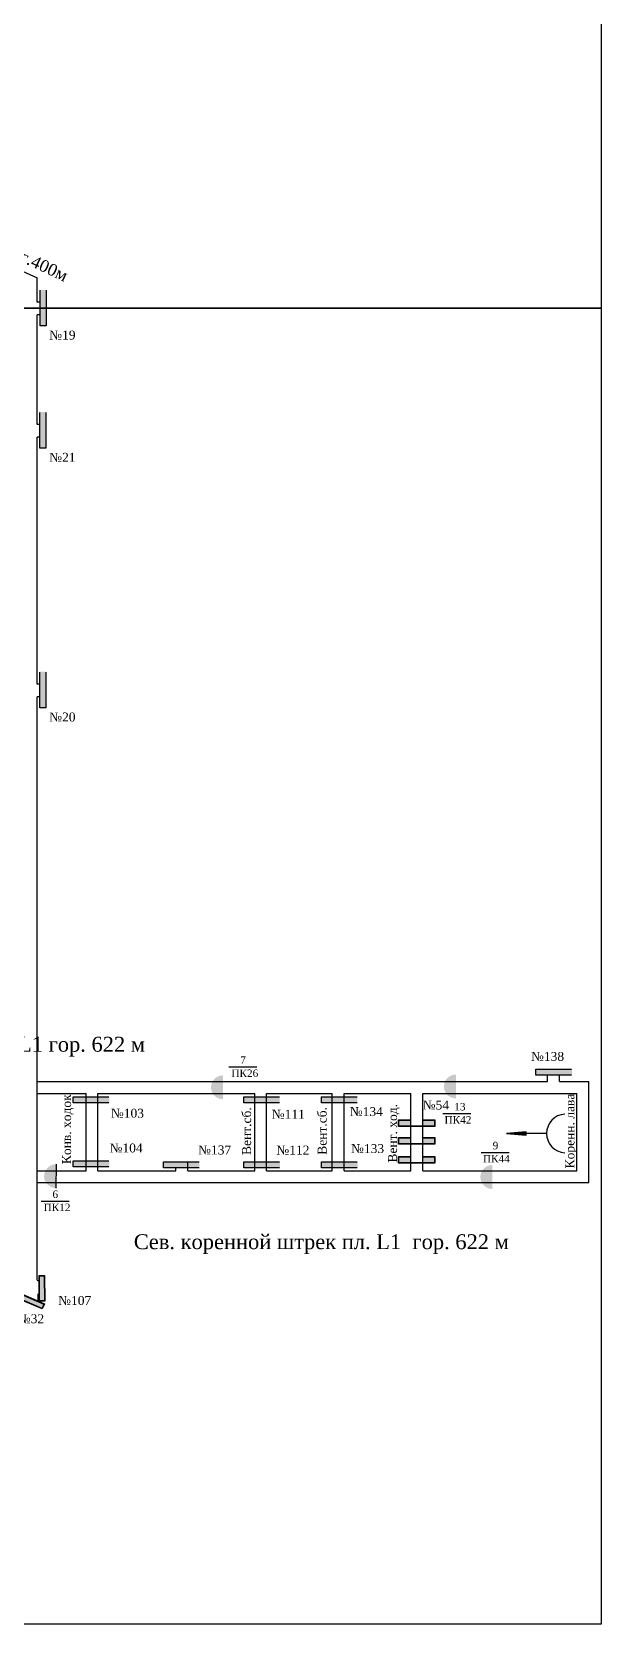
# Model space of a CAD drawing. Header units: millimetres. Extents: x -1210 to 133, y -456 to 428.
# Drawn here: x -59 to 133, y -456 to 79 of the extents above; entities that cross this region are included whole.
import ezdxf

# ---------------------------------------------------------------- set-up
doc = ezdxf.new("R2010")
doc.units = ezdxf.units.MM
for name, color, linetype in [('Двери', 7, 'Continuous'), ('Заслоны', 7, 'Continuous'), ('Номера перемычек', 7, 'Continuous'), ('Перемычки 01', 7, 'Continuous'), ('Рамка 4А4 меньше', 7, 'Continuous')]:
    doc.layers.add(name, color=color, linetype=linetype)
doc.styles.get("Standard").update_dxf_attribs({"font": 'TIMES.TTF', "height": 10})

msp = doc.modelspace()

# ---------------------------------------------------------------- hatches: boundary and pattern name
msp.add_hatch(color=256).paths.add_polyline_path([(107.47, -291.77), (107.47, -290.57), (100.91, -291.21)])
at = {"layer": 'Двери'}
h = msp.add_hatch(color=256, dxfattribs=at)
h.paths.add_polyline_path([(68.74, -286.61), (64.64, -286.61), (64.64, -288.81), (68.74, -288.81), (68.74, -288.71), (64.74, -288.71), (64.74, -286.71), (68.74, -286.71)])
h.paths.add_polyline_path([(72.74, -288.71), (68.74, -288.71), (68.74, -288.81), (72.74, -288.81)])
h.paths.add_polyline_path([(76.84, -286.61), (72.74, -286.61), (72.74, -286.71), (76.74, -286.71), (76.74, -288.71), (72.74, -288.71), (72.74, -288.81), (76.84, -288.81)])
h = msp.add_hatch(color=3, dxfattribs=at)
h.paths.add_polyline_path([(64.74, -286.71), (64.74, -288.71), (68.74, -288.71), (68.74, -286.71)])
h.paths.add_polyline_path([(76.74, -288.71), (76.74, -286.71), (72.74, -286.71), (72.74, -288.71)])
h = msp.add_hatch(color=256, dxfattribs=at)
h.paths.add_polyline_path([(68.74, -292.56), (64.64, -292.56), (64.64, -294.76), (68.74, -294.76), (68.74, -294.66), (64.74, -294.66), (64.74, -292.66), (68.74, -292.66)])
h.paths.add_polyline_path([(72.74, -294.66), (68.74, -294.66), (68.74, -294.76), (72.74, -294.76)])
h.paths.add_polyline_path([(76.84, -292.56), (72.74, -292.56), (72.74, -292.66), (76.74, -292.66), (76.74, -294.66), (72.74, -294.66), (72.74, -294.76), (76.84, -294.76)])
h = msp.add_hatch(color=3, dxfattribs=at)
h.paths.add_polyline_path([(64.74, -292.66), (64.74, -294.66), (68.74, -294.66), (68.74, -292.66)])
h.paths.add_polyline_path([(76.74, -294.66), (76.74, -292.66), (72.74, -292.66), (72.74, -294.66)])
h = msp.add_hatch(color=256, dxfattribs=at)
h.paths.add_polyline_path([(68.74, -298.95), (64.64, -298.95), (64.64, -301.15), (68.74, -301.15), (68.74, -301.05), (64.74, -301.05), (64.74, -299.05), (68.74, -299.05)])
h.paths.add_polyline_path([(72.74, -301.05), (68.74, -301.05), (68.74, -301.15), (72.74, -301.15)])
h.paths.add_polyline_path([(76.84, -298.95), (72.74, -298.95), (72.74, -299.05), (76.74, -299.05), (76.74, -301.05), (72.74, -301.05), (72.74, -301.15), (76.84, -301.15)])
h = msp.add_hatch(color=3, dxfattribs=at)
h.paths.add_polyline_path([(64.74, -299.05), (64.74, -301.05), (68.74, -301.05), (68.74, -299.05)])
h.paths.add_polyline_path([(76.74, -301.05), (76.74, -299.05), (72.74, -299.05), (72.74, -301.05)])
at = {"layer": 'Заслоны'}
h = msp.add_hatch(color=7, dxfattribs=at)
h.paths.add_polyline_path([(5.6, -271.66, 0.267949), (2.13, -273.65), (5.6, -273.66)])
h.paths.add_polyline_path([(5.6, -273.66), (2.13, -273.65, 0.267949), (2.12, -277.65), (5.58, -277.66)])
h.paths.add_polyline_path([(5.58, -277.66), (2.12, -277.65, 0.267949), (5.58, -279.66)])
h = msp.add_hatch(color=7, dxfattribs=at)
h.paths.add_polyline_path([(83.9, -271.38, 0.267949), (80.43, -273.37), (83.89, -273.38)])
h.paths.add_polyline_path([(83.89, -273.38), (80.43, -273.37, 0.267949), (80.42, -277.37), (83.88, -277.38)])
h.paths.add_polyline_path([(83.88, -277.38), (80.42, -277.37, 0.267949), (83.88, -279.38)])
h = msp.add_hatch(color=7, dxfattribs=at)
h.paths.add_polyline_path([(-50.51, -301.51, 0.267949), (-53.97, -303.5), (-50.51, -303.51)])
h.paths.add_polyline_path([(-50.51, -303.51), (-53.97, -303.5, 0.267949), (-53.99, -307.5), (-50.52, -307.51)])
h.paths.add_polyline_path([(-50.52, -307.51), (-53.99, -307.5, 0.267949), (-50.53, -309.51)])
h = msp.add_hatch(color=7, dxfattribs=at)
h.paths.add_polyline_path([(96.13, -301.8, 0.267949), (92.66, -303.79), (96.12, -303.8)])
h.paths.add_polyline_path([(96.12, -303.8), (92.66, -303.79, 0.267949), (92.65, -307.79), (96.11, -307.8)])
h.paths.add_polyline_path([(96.11, -307.8), (92.65, -307.79, 0.267949), (96.1, -309.8)])
at = {"layer": 'Перемычки 01'}
h = msp.add_hatch(color=256, dxfattribs=at)
h.paths.add_polyline_path([(-53.76, -19.98), (-53.76, -15.88), (-53.86, -15.88), (-53.86, -19.88), (-55.86, -19.88), (-55.86, -15.88), (-55.96, -15.88), (-55.96, -19.98)])
h.paths.add_polyline_path([(-53.86, -15.88), (-53.76, -15.88), (-53.76, -7.78), (-55.96, -7.78), (-55.96, -15.88), (-55.86, -15.88), (-55.86, -7.88), (-53.86, -7.88)])
h = msp.add_hatch(color=3, dxfattribs=at)
h.paths.add_polyline_path([(-55.86, -19.88), (-53.86, -19.88), (-53.86, -15.88), (-55.86, -15.88)])
h.paths.add_polyline_path([(-53.86, -11.88), (-55.86, -11.88), (-55.86, -15.88), (-53.86, -15.88)])
h.paths.add_polyline_path([(-53.86, -11.88), (-53.86, -7.88), (-55.86, -7.88), (-55.86, -11.88)])
h = msp.add_hatch(color=256, dxfattribs=at)
h.paths.add_polyline_path([(-53.85, -61.06), (-53.85, -56.96), (-53.95, -56.96), (-53.95, -60.96), (-55.95, -60.96), (-55.95, -56.96), (-56.05, -56.96), (-56.05, -61.06)])
h.paths.add_polyline_path([(-53.95, -56.96), (-53.85, -56.96), (-53.85, -48.86), (-56.05, -48.86), (-56.05, -56.96), (-55.95, -56.96), (-55.95, -48.96), (-53.95, -48.96)])
h = msp.add_hatch(color=3, dxfattribs=at)
h.paths.add_polyline_path([(-55.95, -60.96), (-53.95, -60.96), (-53.95, -56.96), (-55.95, -56.96)])
h.paths.add_polyline_path([(-53.95, -52.96), (-55.95, -52.96), (-55.95, -56.96), (-53.95, -56.96)])
h.paths.add_polyline_path([(-53.95, -52.96), (-53.95, -48.96), (-55.95, -48.96), (-55.95, -52.96)])
h = msp.add_hatch(color=256, dxfattribs=at)
h.paths.add_polyline_path([(-53.85, -148.28), (-53.85, -144.18), (-53.95, -144.18), (-53.95, -148.18), (-55.95, -148.18), (-55.95, -144.18), (-56.05, -144.18), (-56.05, -148.28)])
h.paths.add_polyline_path([(-53.95, -144.18), (-53.85, -144.18), (-53.85, -136.08), (-56.05, -136.08), (-56.05, -144.18), (-55.95, -144.18), (-55.95, -136.18), (-53.95, -136.18)])
h = msp.add_hatch(color=3, dxfattribs=at)
h.paths.add_polyline_path([(-55.95, -148.18), (-53.95, -148.18), (-53.95, -144.18), (-55.95, -144.18)])
h.paths.add_polyline_path([(-53.95, -140.18), (-55.95, -140.18), (-55.95, -144.18), (-53.95, -144.18)])
h.paths.add_polyline_path([(-53.95, -140.18), (-53.95, -136.18), (-55.95, -136.18), (-55.95, -140.18)])
h = msp.add_hatch(color=256, dxfattribs=at)
h.paths.add_polyline_path([(110.67, -271.71), (114.77, -271.71), (114.77, -271.61), (110.77, -271.61), (110.77, -269.61), (114.77, -269.61), (114.77, -269.51), (110.67, -269.51)])
h.paths.add_polyline_path([(114.77, -271.61), (114.77, -271.71), (122.87, -271.71), (122.87, -269.51), (114.77, -269.51), (114.77, -269.61), (122.77, -269.61), (122.77, -271.61)])
h = msp.add_hatch(color=2, dxfattribs=at)
h.paths.add_polyline_path([(110.77, -269.61), (110.77, -271.61), (114.77, -271.61), (114.77, -269.61)])
h.paths.add_polyline_path([(118.77, -271.61), (118.77, -269.61), (114.77, -269.61), (114.77, -271.61)])
h.paths.add_polyline_path([(118.77, -271.61), (122.77, -271.61), (122.77, -269.61), (118.77, -269.61)])
h = msp.add_hatch(color=256, dxfattribs=at)
h.paths.add_polyline_path([(-44.84, -280.94), (-40.74, -280.94), (-40.74, -280.84), (-44.74, -280.84), (-44.74, -278.84), (-40.74, -278.84), (-40.74, -278.74), (-44.84, -278.74)])
h.paths.add_polyline_path([(-40.74, -280.84), (-40.74, -280.94), (-32.64, -280.94), (-32.64, -278.74), (-40.74, -278.74), (-40.74, -278.84), (-32.74, -278.84), (-32.74, -280.84)])
h = msp.add_hatch(color=3, dxfattribs=at)
h.paths.add_polyline_path([(-44.74, -278.84), (-44.74, -280.84), (-40.74, -280.84), (-40.74, -278.84)])
h.paths.add_polyline_path([(-36.74, -280.84), (-36.74, -278.84), (-40.74, -278.84), (-40.74, -280.84)])
h.paths.add_polyline_path([(-36.74, -280.84), (-32.74, -280.84), (-32.74, -278.84), (-36.74, -278.84)])
h = msp.add_hatch(color=256, dxfattribs=at)
h.paths.add_polyline_path([(12.5, -280.94), (16.6, -280.94), (16.6, -280.84), (12.6, -280.84), (12.6, -278.84), (16.6, -278.84), (16.6, -278.74), (12.5, -278.74)])
h.paths.add_polyline_path([(16.6, -280.84), (16.6, -280.94), (24.7, -280.94), (24.7, -278.74), (16.6, -278.74), (16.6, -278.84), (24.6, -278.84), (24.6, -280.84)])
h = msp.add_hatch(color=3, dxfattribs=at)
h.paths.add_polyline_path([(12.6, -278.84), (12.6, -280.84), (16.6, -280.84), (16.6, -278.84)])
h.paths.add_polyline_path([(20.6, -280.84), (20.6, -278.84), (16.6, -278.84), (16.6, -280.84)])
h.paths.add_polyline_path([(20.6, -280.84), (24.6, -280.84), (24.6, -278.84), (20.6, -278.84)])
h = msp.add_hatch(color=256, dxfattribs=at)
h.paths.add_polyline_path([(38.61, -280.94), (42.71, -280.94), (42.71, -280.84), (38.71, -280.84), (38.71, -278.84), (42.71, -278.84), (42.71, -278.74), (38.61, -278.74)])
h.paths.add_polyline_path([(42.71, -280.84), (42.71, -280.94), (50.81, -280.94), (50.81, -278.74), (42.71, -278.74), (42.71, -278.84), (50.71, -278.84), (50.71, -280.84)])
h = msp.add_hatch(color=3, dxfattribs=at)
h.paths.add_polyline_path([(38.71, -278.84), (38.71, -280.84), (42.71, -280.84), (42.71, -278.84)])
h.paths.add_polyline_path([(46.71, -280.84), (46.71, -278.84), (42.71, -278.84), (42.71, -280.84)])
h.paths.add_polyline_path([(46.71, -280.84), (50.71, -280.84), (50.71, -278.84), (46.71, -278.84)])
h = msp.add_hatch(color=256, dxfattribs=at)
h.paths.add_polyline_path([(-44.81, -302.51), (-40.71, -302.51), (-40.71, -302.41), (-44.71, -302.41), (-44.71, -300.41), (-40.71, -300.41), (-40.71, -300.31), (-44.81, -300.31)])
h.paths.add_polyline_path([(-40.71, -302.41), (-40.71, -302.51), (-32.61, -302.51), (-32.61, -300.31), (-40.71, -300.31), (-40.71, -300.41), (-32.71, -300.41), (-32.71, -302.41)])
h = msp.add_hatch(color=3, dxfattribs=at)
h.paths.add_polyline_path([(-44.71, -300.41), (-44.71, -302.41), (-40.71, -302.41), (-40.71, -300.41)])
h.paths.add_polyline_path([(-36.71, -302.41), (-36.71, -300.41), (-40.71, -300.41), (-40.71, -302.41)])
h.paths.add_polyline_path([(-36.71, -302.41), (-32.71, -302.41), (-32.71, -300.41), (-36.71, -300.41)])
h = msp.add_hatch(color=256, dxfattribs=at)
h.paths.add_polyline_path([(-14.53, -302.79), (-10.43, -302.79), (-10.43, -302.69), (-14.43, -302.69), (-14.43, -300.69), (-10.43, -300.69), (-10.43, -300.59), (-14.53, -300.59)])
h.paths.add_polyline_path([(-10.43, -302.69), (-10.43, -302.79), (-2.33, -302.79), (-2.33, -300.59), (-10.43, -300.59), (-10.43, -300.69), (-2.43, -300.69), (-2.43, -302.69)])
h = msp.add_hatch(color=3, dxfattribs=at)
h.paths.add_polyline_path([(-14.43, -300.69), (-14.43, -302.69), (-10.43, -302.69), (-10.43, -300.69)])
h.paths.add_polyline_path([(-6.43, -302.69), (-6.43, -300.69), (-10.43, -300.69), (-10.43, -302.69)])
h.paths.add_polyline_path([(-6.43, -302.69), (-2.43, -302.69), (-2.43, -300.69), (-6.43, -300.69)])
h = msp.add_hatch(color=256, dxfattribs=at)
h.paths.add_polyline_path([(12.53, -302.79), (16.63, -302.79), (16.63, -302.69), (12.63, -302.69), (12.63, -300.69), (16.63, -300.69), (16.63, -300.59), (12.53, -300.59)])
h.paths.add_polyline_path([(16.63, -302.69), (16.63, -302.79), (24.73, -302.79), (24.73, -300.59), (16.63, -300.59), (16.63, -300.69), (24.63, -300.69), (24.63, -302.69)])
h = msp.add_hatch(color=3, dxfattribs=at)
h.paths.add_polyline_path([(12.63, -300.69), (12.63, -302.69), (16.63, -302.69), (16.63, -300.69)])
h.paths.add_polyline_path([(20.63, -302.69), (20.63, -300.69), (16.63, -300.69), (16.63, -302.69)])
h.paths.add_polyline_path([(20.63, -302.69), (24.63, -302.69), (24.63, -300.69), (20.63, -300.69)])
h = msp.add_hatch(color=256, dxfattribs=at)
h.paths.add_polyline_path([(38.65, -302.79), (42.75, -302.79), (42.75, -302.69), (38.75, -302.69), (38.75, -300.69), (42.75, -300.69), (42.75, -300.59), (38.65, -300.59)])
h.paths.add_polyline_path([(42.75, -302.69), (42.75, -302.79), (50.85, -302.79), (50.85, -300.59), (42.75, -300.59), (42.75, -300.69), (50.75, -300.69), (50.75, -302.69)])
h = msp.add_hatch(color=3, dxfattribs=at)
h.paths.add_polyline_path([(38.75, -300.69), (38.75, -302.69), (42.75, -302.69), (42.75, -300.69)])
h.paths.add_polyline_path([(46.75, -302.69), (46.75, -300.69), (42.75, -300.69), (42.75, -302.69)])
h.paths.add_polyline_path([(46.75, -302.69), (50.75, -302.69), (50.75, -300.69), (46.75, -300.69)])
h = msp.add_hatch(color=256, dxfattribs=at)
h.paths.add_polyline_path([(-54.35, -338.85), (-56.22, -338.86), (-56.19, -347.52), (-54.32, -347.52)])
h.paths.add_polyline_path([(-54.47, -338.97), (-56.1, -338.98), (-56.07, -347.4), (-54.44, -347.39)], flags=16)
for points in [[(-56.07, -347.4), (-54.44, -347.39), (-54.47, -338.97), (-56.1, -338.98)], [(-55.21, -349.96), (-54.56, -348.47), (-62.29, -345.12), (-62.93, -346.61)]]:
    msp.add_hatch(color=3, dxfattribs=at).paths.add_polyline_path(points)
h = msp.add_hatch(color=256, dxfattribs=at)
h.paths.add_polyline_path([(-62.35, -344.96), (-63.1, -346.68), (-55.14, -350.12), (-54.4, -348.4)])
h.paths.add_polyline_path([(-62.29, -345.12), (-62.93, -346.61), (-55.21, -349.96), (-54.56, -348.47)], flags=16)

# ---------------------------------------------------------------- linework, layer by layer
for p, q in [((-102.13, 16.89), (-56.81, -3.79)), ((-56.81, -11.94), (-56.81, -3.79)), ((-55.86, -11.94), (-56.81, -11.94)), ((-55.86, -16.21), (-56.81, -16.21)), ((-56.81, -53.02), (-56.81, -16.21)), ((-55.95, -53.02), (-56.81, -53.02)), ((-56.81, -71.98), (-56.81, -57.29)), ((-55.95, -57.29), (-56.81, -57.29)), ((-56.81, -140.24), (-56.81, -71.98)), ((-55.95, -140.24), (-56.81, -140.24)), ((-56.81, -340.5), (-56.81, -144.51)), ((-55.95, -144.51), (-56.81, -144.51)), ((114.67, -273.69), (114.67, -271.61)), ((118.67, -273.69), (118.67, -271.61)), ((-56.81, -273.69), (-6.26, -273.69)), ((-56.81, -277.69), (-40.41, -277.69)), ((-40.42, -303.69), (-40.41, -277.69)), ((-36.42, -303.69), (-36.41, -277.69)), ((-36.41, -277.69), (-6.26, -277.69)), ((-6.26, -273.69), (114.67, -273.69)), ((-6.26, -273.69), (-6.13, -273.69)), ((-6.26, -277.69), (-1.18, -277.69)), ((-6.26, -277.69), (14.58, -277.69)), ((-1.18, -277.69), (10.58, -277.69)), ((14.58, -277.69), (16.27, -277.69)), ((16.27, -303.69), (16.27, -277.69)), ((20.27, -303.69), (20.27, -277.69)), ((20.27, -277.69), (42.36, -277.69)), ((42.36, -303.69), (42.36, -277.69)), ((46.36, -303.69), (46.36, -277.69)), ((46.36, -277.69), (68.75, -277.69)), ((68.75, -303.69), (68.75, -277.69)), ((72.75, -303.69), (72.75, -277.69)), ((72.75, -277.69), (124.6, -277.69)), ((118.67, -273.69), (128.6, -273.69)), ((124.6, -303.69), (124.6, -277.69)), ((128.6, -307.69), (128.6, -273.69)), ((114.39, -291.21), (107.47, -291.21)), ((-56.81, -303.69), (-40.42, -303.69)), ((-36.42, -303.69), (-19.73, -303.69)), ((-21.26, -303.69), (-10.26, -303.69)), ((-10.26, -303.69), (-10.26, -302.69)), ((-6.26, -303.69), (-6.26, -300.69)), ((-6.26, -303.69), (10.58, -303.69)), ((-6.26, -303.69), (14.58, -303.69)), ((14.58, -303.69), (16.27, -303.69)), ((20.27, -303.69), (42.36, -303.69)), ((46.36, -303.69), (68.75, -303.69)), ((72.75, -303.69), (84.03, -303.69)), ((83.67, -303.69), (124.6, -303.69)), ((93.41, -303.69), (93.45, -303.69)), ((-56.81, -307.69), (14.58, -307.69)), ((14.58, -307.69), (41.15, -307.69)), ((41.15, -307.69), (128.6, -307.69)), ((-56.81, -340.5), (-56.09, -340.84)), ((-56.49, -347.63), (-56.49, -345.08)), ((-56.49, -345.08), (-56.2, -345.22))]:
    msp.add_line(p, q)
msp.add_lwpolyline([(107.47, -290.57), (100.91, -291.21), (107.47, -291.77)], close=True)
msp.add_arc((120.9, -291.17), 6.51, 93.5948, 266.4052)
at = {"layer": 'Двери'}
for points in [[(72.74, -286.61), (76.84, -286.61), (76.84, -288.81), (64.64, -288.81), (64.64, -286.61), (68.74, -286.61)], [(72.74, -286.71), (76.74, -286.71), (76.74, -288.71), (64.74, -288.71), (64.74, -286.71), (68.74, -286.71)], [(72.74, -292.56), (76.84, -292.56), (76.84, -294.76), (64.64, -294.76), (64.64, -292.56), (68.74, -292.56)], [(72.74, -292.66), (76.74, -292.66), (76.74, -294.66), (64.74, -294.66), (64.74, -292.66), (68.74, -292.66)], [(72.74, -298.95), (76.84, -298.95), (76.84, -301.15), (64.64, -301.15), (64.64, -298.95), (68.74, -298.95)], [(72.74, -299.05), (76.74, -299.05), (76.74, -301.05), (64.74, -301.05), (64.74, -299.05), (68.74, -299.05)]]:
    msp.add_lwpolyline(points, dxfattribs=at)
at = {"layer": 'Заслоны', "color": 7}
for p, q in [((7.58, -268.8), (16.98, -268.8)), ((79.52, -284.48), (88.92, -284.48)), ((92.43, -297.52), (101.82, -297.52)), ((-50.51, -301.51), (-50.53, -309.51)), ((-55.54, -313.87), (-46.14, -313.87))]:
    msp.add_line(p, q, dxfattribs=at)
at = {"layer": 'Перемычки 01'}
for points in [[(-53.86, -7.88), (-53.86, -19.88), (-55.86, -19.88), (-55.86, -7.88)], [(-53.95, -48.96), (-53.95, -60.96), (-55.95, -60.96), (-55.95, -48.96)], [(-53.95, -136.18), (-53.95, -148.18), (-55.95, -148.18), (-55.95, -136.18)], [(122.77, -271.61), (110.77, -271.61), (110.77, -269.61), (122.77, -269.61)], [(-32.74, -280.84), (-44.74, -280.84), (-44.74, -278.84), (-32.74, -278.84)], [(24.6, -280.84), (12.6, -280.84), (12.6, -278.84), (24.6, -278.84)], [(50.71, -280.84), (38.71, -280.84), (38.71, -278.84), (50.71, -278.84)], [(-32.71, -302.41), (-44.71, -302.41), (-44.71, -300.41), (-32.71, -300.41)], [(-2.43, -302.69), (-14.43, -302.69), (-14.43, -300.69), (-2.43, -300.69)], [(24.63, -302.69), (12.63, -302.69), (12.63, -300.69), (24.63, -300.69)], [(50.75, -302.69), (38.75, -302.69), (38.75, -300.69), (50.75, -300.69)]]:
    msp.add_lwpolyline(points, dxfattribs=at)
for points in [[(-54.35, -338.85), (-54.32, -347.52), (-56.19, -347.52), (-56.22, -338.86)], [(-54.47, -338.97), (-54.44, -347.39), (-56.07, -347.4), (-56.1, -338.98)], [(-62.35, -344.96), (-54.4, -348.4), (-55.14, -350.12), (-63.1, -346.68)], [(-62.29, -345.12), (-54.56, -348.47), (-55.21, -349.96), (-62.93, -346.61)]]:
    msp.add_lwpolyline(points, close=True, dxfattribs=at)
at = {"layer": 'Рамка 4А4 меньше', "color": 2}
for points in [[(-538.47, 428.21), (132.73, 428.21), (132.73, -13.89), (-538.47, -13.89)], [(-538.47, -13.89), (132.73, -13.89), (132.73, -456), (-538.47, -456)]]:
    msp.add_lwpolyline(points, close=True, dxfattribs=at)

# ---------------------------------------------------------------- texts
for s, height, rotation, p in [('Кв-г №3 г.400м', 4, 335, (-84.01, 11.81)), ('Конв. ходок', 3, 90, (-45.45, -301.44)), ('Коренн. лава', 3, 90, (123.74, -302.89)), ('Вент.сб.', 3, 90, (15.05, -298.39)), ('Вент.сб.', 3, 90, (40.43, -298.31)), ('Вент. ход.', 3, 90, (64.12, -300.94))]:
    msp.add_text(s, height=height, rotation=rotation).set_placement(p)
for s, p in [('Сев. групп. штрек пл. L1 гор. 622 м', (-134.92, -263.69)), ('Сев. коренной штрек пл. L1  гор. 622 м', (-24.36, -330.03))]:
    msp.add_text(s, height=5).set_placement(p)
at = {"layer": 'Заслоны', "color": 7}
for s, p in [('7', (11.42, -267.75)), ('ПК26', (8.44, -272.18)), ('13', (83.37, -283.43)), ('ПК42', (80.08, -287.85)), ('9', (96.27, -296.47)), ('ПК44', (92.98, -300.9)), ('ПК12', (-54.68, -317.25)), ('6', (-51.7, -312.83))]:
    msp.add_text(s, height=2.5, dxfattribs=at).set_placement(p)
at = {"layer": 'Номера перемычек'}
for s, p in [('№19', (-52.8, -24.46)), ('№21', (-52.8, -65.54)), ('№20', (-52.8, -152.76)), ('№138', (109.15, -266.79)), ('№103', (-32.07, -285.86)), ('№111', (22.01, -286.21)), ('№134', (48.24, -285.31)), ('№54', (72.75, -283.11)), ('№104', (-32.51, -297.54)), ('№137', (-2.75, -298.21)), ('№112', (23.56, -298.25)), ('№133', (48.65, -297.74)), ('№107', (-49.79, -348.77)), ('№32', (-63.36, -354.9))]:
    msp.add_text(s, height=3, dxfattribs=at).set_placement(p)

doc.saveas('drawing.dxf')
